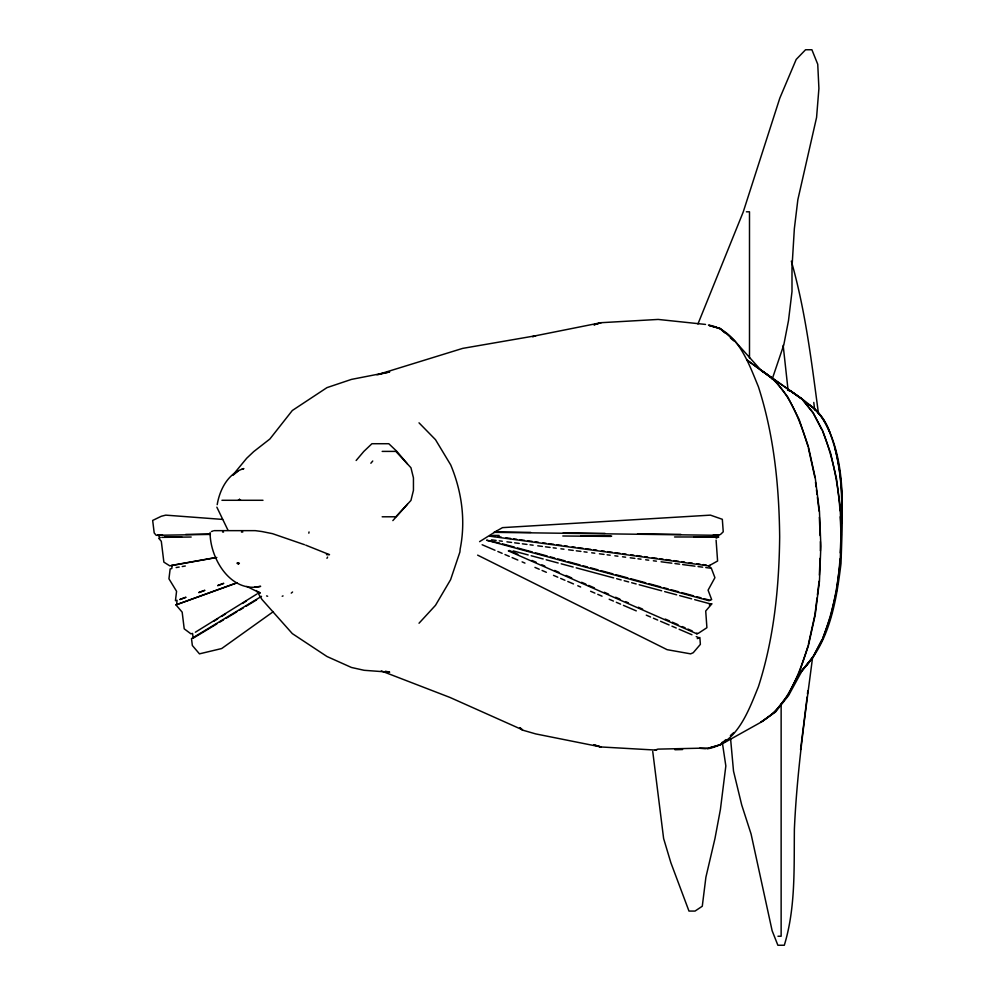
<?xml version="1.0" encoding="UTF-8"?>
<svg xmlns="http://www.w3.org/2000/svg" width="995" height="995" viewBox="0 0 995 995"><rect width="100%" height="100%" fill="white"/><g stroke="black" fill="none" stroke-linecap="round" stroke-linejoin="round"><path stroke-width="1.49" d="M210.094 532.574C209.995 558.556 230.865 593.542 260.653 586.329L254.496 587.212M239.459 499.39L239.447 500.286L239.459 499.39L240.715 500.249M819.37 575.098L820.054 558.369M820.365 550.77L820.365 541.641M841.248 515.634C842.616 492.724 840.377 469.615 834.743 447.364M841.521 523.246C843.636 488.06 841.086 450.76 823.586 419.392C819.42 413.435 814.743 407.751 808.288 404.331C818.81 410.388 824.755 421.333 829.569 432.054C845.887 473.757 842.292 519.664 841.011 563.481C836.273 601.689 829.32 644.524 800.154 672.172M840.004 558.916C838.151 586.13 832.728 613.181 822.579 638.541M840.253 552.897L841.024 534.825L840.253 516.753M216.848 507.176L227.954 530.173M807.107 697.022L800.552 749.658M807.455 694L807.803 690.978M812.691 656.551C805.291 713.937 796.945 771.262 794.383 829.158C793.948 867.827 795.714 907.925 784.309 945.25L777.879 945.25L772.132 930.735L751.076 833.997L741.71 804.967L733.514 771.113L730.604 738.974M176.712 603.405L177.085 600.296L175.431 600.706L176.575 591.316L168.951 578.804L170.145 568.953L171.787 568.543L172.11 565.881L171.414 565.446L215.417 557.61M817.019 597.995L814.917 614.81L808.4 644.325M817.405 594.935L819.121 581.179M308.823 533.171L309.035 531.952M217.196 504.652C219.746 489.503 228.104 473.16 243.875 468.57L241.897 469.304M238.676 563.779L238.103 562.959L238.676 563.779L239.397 563.133M772.182 379.157L783.811 344.817L788.488 320.639L791.995 291.61L791.995 267.419L794.346 228.726L797.853 199.709L816.572 117.472L818.91 88.443L817.741 64.265L811.895 49.75L805.564 49.75L796.199 59.426L779.819 98.119L743.228 211.972L697.93 324.034M808.064 645.805C799.084 674.311 787.953 705.965 760.914 722.146L775.466 712.034L788.612 695.443L802.206 670.506L813.151 656.936L822.753 638.666L830.626 616.415L836.484 591.03L840.078 563.481L841.297 534.825L840.078 506.181L836.484 478.632L830.626 453.235L822.753 430.984L813.151 412.726L802.206 399.144L760.914 370.264C787.953 386.446 799.084 418.099 808.064 446.606M223.552 532.089L222.532 531.989M239.509 500.286L239.845 499.552M821.895 639.847L813.039 656.799L802.157 670.381M291.249 593.119L292.567 592.013M802.206 670.506L800.129 673.13L813.151 656.936M233.141 474.702L246.685 458.26L253.7 451.618L269.881 439.006L292.319 410.5L326.969 387.627L351.459 379.394L389.679 371.943L378.411 374.506M326.957 558.332L327.604 557.076M356.148 460.498L363.822 451.431L371.931 443.72L388.796 443.72L396.905 451.431L407.44 463.906M370.861 463.247L372.752 461.008M407.44 504.278L392.851 520.609M419.019 623.231L435.499 605.321L450.598 579.675L459.901 552.038L460.187 548.892C465.847 520.646 461.779 491.406 450.735 464.963L435.499 439.678L419.019 422.838M283.053 595.918L282.194 596.241M721.35 743.675L725.865 739.633M730.392 735.591L733.775 732.569M233.303 474.976L237.793 471.356M239.099 499.552L238.253 500.286M273.401 611.589L221.686 648.541L199.46 653.852L192.346 645.506L191.5 638.616L261.523 596.341M242.817 531.989L241.462 532.089M718.589 535.322L494.179 532.35L502.5 527.636L710.442 515.136L722.333 519.303L723.241 531.815L720.417 534.526M479.59 541.653L495.137 531.927L530.733 532.4M195.356 632.235L256.921 594.015M213.726 621.315L217.656 618.878M221.586 616.44L225.517 614.002M242.544 603.43L246.474 600.992M216.935 623.84L193.154 638.193L192.57 633.417L190.916 633.84L184.212 628.828L182.172 612.161L175.966 604.885L237.146 582.66M219.572 622.248L223.539 619.848M226.176 618.256L236.748 611.875M239.385 610.283L243.352 607.883M245.989 606.291L256.561 599.91M708.515 565.881L710.156 565.06M710.94 564.725L717.594 560.993L716.101 540.148M787.58 390.227L790.515 390.786C806.161 401.731 823.238 412.9 829.681 431.967M494.179 532.35L495.137 531.927M496.007 531.554L496.791 531.206M716.164 538.158L717.134 537.735M710.878 599.923L711.661 599.575L708.079 590.172L714.92 577.672L711.176 567.822M709.323 604.885L711.935 603.754L705.716 611.017L706.91 627.696L698.751 633.044M517.835 554.227L509.328 550.484L508.358 550.894L696.923 633.84L697.881 633.417M697.259 638.616L699.871 637.484L700.368 644.374L693.229 652.72L690.617 653.852L667.11 649.673L477.637 555.135M180.02 599.376L185.829 597.236M198.925 592.423L204.734 590.284M217.83 585.458L223.639 583.319M179.896 599.575L185.717 597.435M198.801 592.622L204.622 590.483M217.706 585.657L223.527 583.518M235.89 583.294L175.966 604.885M211.425 531.541L213.166 530.944M655.232 750.019L657.919 749.123L710.082 747.979M377.005 374.829L462.675 348.387L535.671 335.75L600.943 322.703L658.168 319.432L705.53 324.432M709.286 747.904L720.218 744.683M707.059 748.849C736.909 744.16 748.389 711.164 758.401 686.724C773.998 638.342 779.11 587.348 779.67 536.728C779.11 486.107 773.998 435.101 758.401 386.732C748.451 362.814 737.519 330.24 708.465 325.004M709.36 747.917L720.579 744.77L760.926 722.246L774.894 712.034L787.779 695.443L799.06 673.13L808.326 645.929L815.203 614.898L819.445 581.229L820.875 546.205L819.445 511.194L815.203 477.513L808.326 446.481L799.06 419.281L787.779 396.968L774.894 380.376L747.432 360.352L774.894 380.376M760.926 370.165L734.559 340.738L720.579 328.673L709.286 325.539M216.81 557.486L169.772 565.856L163.864 562.125L161.302 541.28L158.64 538.158L160.282 537.735L157.869 534.9L162.508 534.825M176.14 567.56L179.187 567.05M182.247 566.528L185.306 566.006M674.958 749.745L682.607 749.533M185.692 534.427L210.418 534.016M210.306 534.402L156.215 535.322L154.2 532.947L152.67 520.435L161.29 516.268L165.755 515.136L222.619 519.415M164.648 537.001L181.687 536.815M161.762 537.362L191.177 537.026M746.387 211.798L749.496 211.798L749.496 358.2M382.167 451.394L395.836 451.394L410.947 467.737L413.447 477.849L413.447 490.336L410.947 500.435L395.836 516.791L382.167 516.791M221.947 500.286L262.991 500.286M214.224 530.646L255.255 530.646L261.959 531.541L272.555 533.681L304.52 544.7M326.447 554.663L329.507 554.663L305.763 545.16M777.966 936.245L781.137 936.245L781.137 704.174M580.67 535.808L611.701 536.081M693.95 536.803L718.776 537.014L674.548 536.977M492.973 535.385L499.179 535.434M562.809 535.994L610.918 536.417M563.245 532.822L605.022 533.382M637.534 533.817L680.866 534.39M713.365 534.812L719.559 534.9M656.613 750.13L600.943 746.959L535.671 733.9L522.437 730.081L520.124 728.017M699.634 748.265L705.567 748.737M267.655 596.241L266.573 595.918M491.518 539.825L496.144 540.422M499.229 540.832L502.313 541.23M506.928 541.827L511.554 542.424M514.639 542.822L519.266 543.419M522.35 543.817L526.964 544.414M530.049 544.812L533.133 545.21M537.76 545.82L542.387 546.417M545.459 546.815L550.086 547.412M553.17 547.81L556.255 548.208M560.881 548.805L563.966 549.203M568.58 549.8L573.207 550.409M576.292 550.807L580.918 551.404M584.003 551.802L587.075 552.2M591.702 552.797L594.786 553.195M599.413 553.792L604.04 554.389M607.112 554.8L610.196 555.198M614.823 555.795L617.907 556.193M622.534 556.79L625.619 557.188M630.233 557.785L634.86 558.382M637.944 558.78L641.029 559.178M645.655 559.787L648.728 560.185M653.354 560.782L656.439 561.18M661.066 561.777L671.849 563.17M674.933 563.568L679.56 564.177M682.645 564.575L694.97 566.167M698.055 566.565L702.681 567.162M705.766 567.56L710.38 568.157L709.373 565.508M495.187 536.367L489.59 536.156L708.328 565.856M498.259 536.79L501.343 537.201M505.97 537.835L510.584 538.457M513.669 538.88L516.741 539.302M519.825 539.713L524.452 540.347M527.524 540.758L532.151 541.392M535.235 541.802L538.307 542.225M542.934 542.847L546.019 543.27M549.091 543.693L553.717 544.315M556.79 544.738L561.416 545.36M564.501 545.782L567.573 546.193M572.2 546.827L575.284 547.25M578.356 547.66L582.983 548.295M586.067 548.705L590.682 549.339M593.766 549.75L596.838 550.173M601.465 550.795L604.55 551.218M607.622 551.64L612.248 552.262M615.333 552.685L619.947 553.307M623.032 553.73L626.116 554.14M630.731 554.775L633.815 555.198M636.887 555.608L641.514 556.242M644.598 556.653L647.67 557.076M652.297 557.697L656.924 558.332M659.996 558.742L663.08 559.165M666.165 559.588L670.779 560.21M673.864 560.633L678.478 561.255M681.563 561.678L684.647 562.088M689.261 562.722L692.346 563.145M696.973 563.767L700.045 564.19M703.129 564.6L706.214 565.023M787.717 390.164L790.515 390.786M385.451 671.227L389.679 672.185L364.12 670.294L351.459 667.471L326.969 656.501L292.319 633.616L261.921 599.413L256.499 590.57M513.184 550.907L528.183 554.936M531.181 555.745L543.183 558.966M546.18 559.775L558.183 562.996M561.18 563.804L573.182 567.026M576.18 567.834L613.666 577.908M616.664 578.704L621.166 579.923M624.163 580.719L628.666 581.938M631.663 582.734L636.166 583.953M639.163 584.749L661.663 590.794M664.66 591.602L676.662 594.823M679.66 595.632L691.649 598.853M694.659 599.662L711.151 604.089M499.515 543.046L486.605 540.223L709.049 600.706L710.02 600.296L704.05 598.667M502.5 543.867L514.44 547.113M517.425 547.922L532.362 551.989M535.347 552.797L547.287 556.043M550.272 556.852L554.75 558.071M557.735 558.879L565.197 560.919M568.195 561.727L580.135 564.973M583.12 565.782L587.597 567.001M590.582 567.809L598.045 569.849M601.03 570.657L612.982 573.904M615.967 574.712L627.907 577.958M630.892 578.779L645.817 582.834M648.802 583.642L660.755 586.901M663.74 587.709L668.217 588.928M671.202 589.736L678.665 591.764M681.65 592.585L693.59 595.831M696.575 596.639L701.052 597.858M381.296 670.953L450.001 697.458L522.512 729.832M709.149 325.464L720.579 328.673M482.14 544.738L494.988 550.247M497.848 551.479L502.127 553.319M504.987 554.538L509.266 556.379M512.114 557.598L517.823 560.048M522.114 561.889L524.962 563.108M534.949 567.399L539.24 569.24M542.088 570.458L546.367 572.299M553.506 575.359L557.785 577.199M560.645 578.418L564.924 580.259M567.784 581.478L573.493 583.928M577.772 585.769L580.632 586.988M590.62 591.279L594.898 593.119M597.759 594.338L602.037 596.179M609.176 599.239L613.455 601.079M616.303 602.298L620.594 604.139M623.442 605.37L636.29 610.88M646.277 615.159L650.568 616.999M653.416 618.218L657.695 620.059M660.556 621.29L669.113 624.959M671.973 626.191L676.252 628.019M679.112 629.25L691.948 634.76M696.239 636.589L699.087 637.82M532.002 560.459L536.255 562.324M541.927 564.824L544.762 566.068M554.688 570.433L558.941 572.312M566.031 575.421L571.702 577.921M581.627 582.286L585.881 584.152M588.717 585.408L594.388 587.896M604.313 592.261L608.567 594.127M615.656 597.249L619.91 599.127M625.581 601.614L628.417 602.858M638.342 607.224L642.596 609.102M665.269 619.077L669.523 620.942M672.359 622.198L678.03 624.686M682.284 626.564L685.12 627.808M687.955 629.051L692.209 630.929M246.76 586.403L260.292 593.132L258.849 592.013M236.922 563.133L237.917 563.779M802.206 399.144L761.212 370.165M790.316 390.873L802.157 399.281L813.039 412.863L821.895 429.815M721.35 329.78L724.746 332.803M730.392 337.852L733.775 340.887M520.124 727.731L522.4 729.808M822.579 431.109C832.728 456.481 838.151 483.533 840.004 510.733M791.336 261.163C805.54 310.962 811.659 362.628 818.499 413.771M238.103 562.959L238.315 563.941M808.4 448.086L814.917 477.6M722.283 742.208L725.84 765.951L720.405 809.482L714.97 838.511L705.903 877.204L702.283 906.234L695.032 911.072L688.975 911.072L670.854 862.69L663.615 838.511L652.732 751.436M815.49 482.189L816.062 486.779M816.447 489.838L817.019 494.415M817.405 497.475L819.121 511.231M813.786 402.428L814.656 409.865M783.164 345.34L788.052 389.978M696.861 633.007L696.923 633.84M819.37 517.313L820.116 535.559M600.943 322.703L594.115 324.78L600.943 322.703M535.671 335.75L532.748 336.621L535.671 335.75M600.943 746.959L594.077 744.919L600.943 746.959"/></g></svg>
